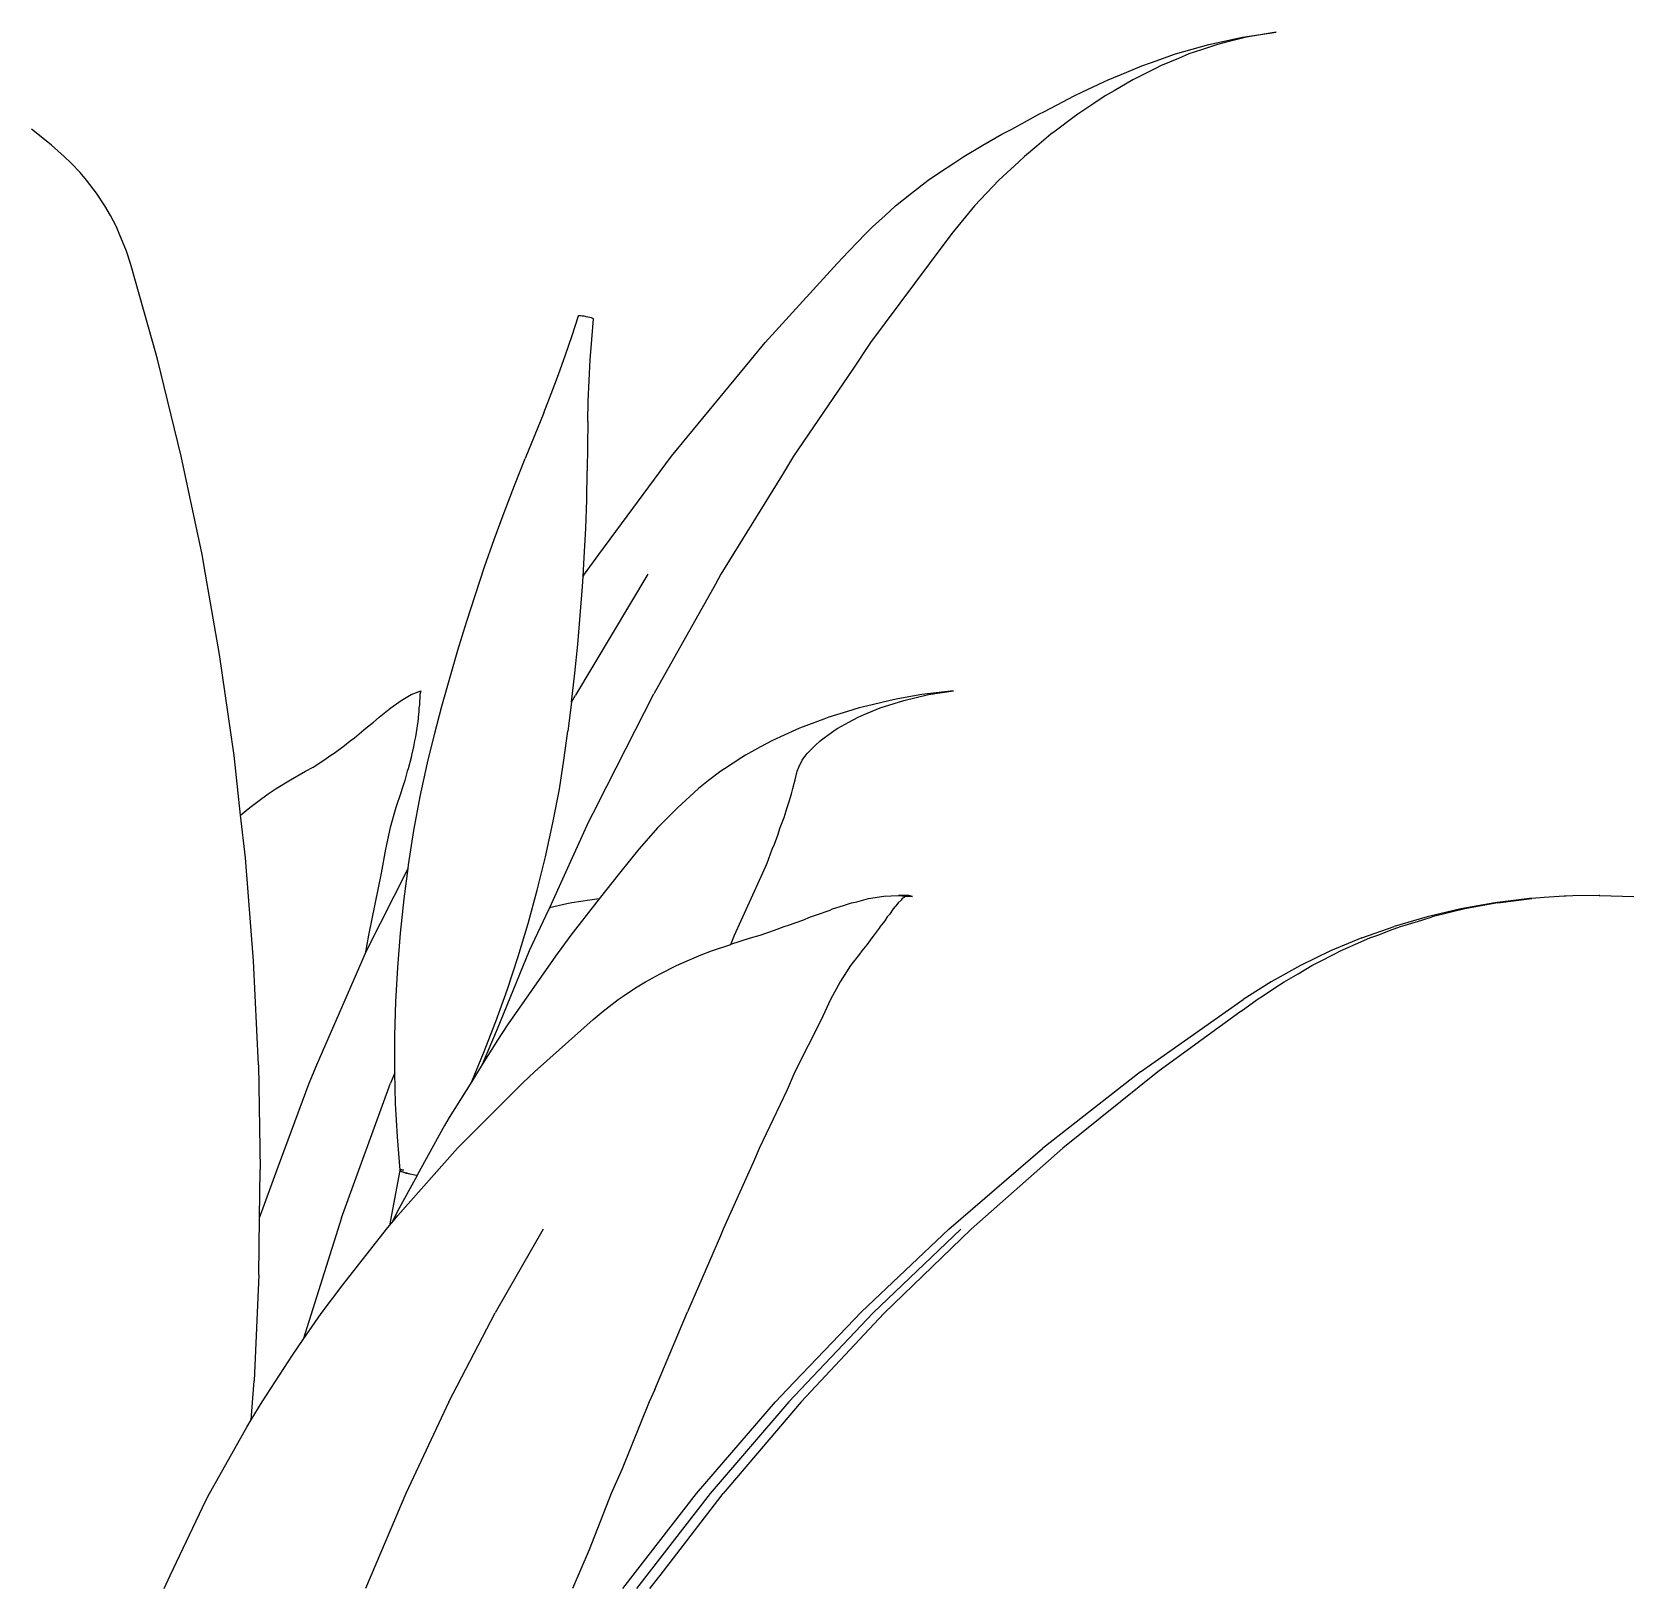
# Model space of a CAD drawing. Header units: metres. Extents: x 244.4 to 340.3, y -4.1 to 64.3.
# Drawn here: x 253.4422 to 253.8385, y 7.674 to 8.0577 of the extents above; entities that cross this region are included whole.
import ezdxf

# ---------------------------------------------------------------- set-up
doc = ezdxf.new("R2010")
doc.units = ezdxf.units.M
doc.layers.add('Edges', color=7, linetype='Continuous')

# ---------------------------------------------------------------- blocks, each defined once
blk = doc.blocks.new('Novo+Sobrado2m fr')
for p, q in [((-1.85485, -1.16264), (-1.84655, -1.16083)), ((-1.84549, -1.16083), (-1.85084, -1.16219)), ((-1.84655, -1.16083), (-1.83821, -1.15958)), ((-1.83821, -1.15958), (-1.84549, -1.16083)), ((-1.86906, -1.16711), (-1.86312, -1.16501)), ((-1.86312, -1.16501), (-1.85485, -1.16264)), ((-1.85976, -1.16501), (-1.86236, -1.16612)), ((-1.85669, -1.164), (-1.85976, -1.16501)), ((-1.85267, -1.16264), (-1.85669, -1.164)), ((-1.85084, -1.16219), (-1.85267, -1.16264)), ((-1.87512, -1.16949), (-1.87142, -1.16793)), ((-1.86788, -1.16851), (-1.87367, -1.1714)), ((-1.87142, -1.16793), (-1.86906, -1.16711)), ((-1.86676, -1.16793), (-1.86788, -1.16851)), ((-1.86236, -1.16612), (-1.86676, -1.16793)), ((-1.88606, -1.1744), (-1.88084, -1.17192)), ((-1.88084, -1.17192), (-1.87975, -1.1714)), ((-1.87975, -1.1714), (-1.87512, -1.16949)), ((-1.87367, -1.1714), (-1.87829, -1.17411)), ((-1.89553, -1.17921), (-1.89094, -1.17684)), ((-1.89094, -1.17684), (-1.8882, -1.17538)), ((-1.8882, -1.17538), (-1.88606, -1.1744)), ((-1.88052, -1.17538), (-1.88328, -1.17725)), ((-1.87829, -1.17411), (-1.88052, -1.17538)), ((-1.89969, -1.18148), (-1.89687, -1.17988)), ((-1.89687, -1.17988), (-1.89553, -1.17921)), ((-1.88818, -1.1806), (-1.89288, -1.18413)), ((-1.88726, -1.17988), (-1.88818, -1.1806)), ((-1.88328, -1.17725), (-1.88726, -1.17988)), ((-2.14455, -1.18488), (-2.14612, -1.1836)), ((-2.14118, -1.18757), (-2.14455, -1.18488)), ((-1.91073, -1.18757), (-1.90603, -1.18488)), ((-1.90603, -1.18488), (-1.90357, -1.1836)), ((-1.90357, -1.1836), (-1.89969, -1.18148)), ((-1.8939, -1.18488), (-1.8974, -1.18784)), ((-1.89288, -1.18413), (-1.8939, -1.18488)), ((-2.13803, -1.19035), (-2.14118, -1.18757)), ((-1.91548, -1.19035), (-1.91073, -1.18757)), ((-1.8974, -1.18784), (-1.90045, -1.19035)), ((-2.13633, -1.192), (-2.13803, -1.19035)), ((-2.1341, -1.19439), (-2.13633, -1.192)), ((-1.92151, -1.19439), (-1.91797, -1.192)), ((-1.91797, -1.192), (-1.91548, -1.19035)), ((-1.90185, -1.19167), (-1.90682, -1.19628)), ((-1.90045, -1.19035), (-1.90185, -1.19167)), ((-2.13251, -1.19628), (-2.1341, -1.19439)), ((-2.13007, -1.19949), (-2.13251, -1.19628)), ((-1.92838, -1.19949), (-1.92425, -1.19628)), ((-1.92425, -1.19628), (-1.92151, -1.19439)), ((-1.90682, -1.19628), (-1.91284, -1.20264)), ((-2.12799, -1.20264), (-2.13007, -1.19949)), ((-1.93234, -1.20264), (-1.92838, -1.19949)), ((-2.12662, -1.20497), (-2.12799, -1.20264)), ((-1.93492, -1.20497), (-1.93234, -1.20264)), ((-1.91284, -1.20264), (-1.91846, -1.20941)), ((-2.12512, -1.20784), (-2.12662, -1.20497)), ((-2.12441, -1.20941), (-2.12512, -1.20784)), ((-1.93973, -1.20941), (-1.93805, -1.20784)), ((-1.93805, -1.20784), (-1.93492, -1.20497)), ((-2.12262, -1.21381), (-2.12441, -1.20941)), ((-1.94393, -1.21381), (-1.93973, -1.20941)), ((-1.91846, -1.20941), (-1.92404, -1.217)), ((-2.12161, -1.21689), (-2.12262, -1.21381)), ((-1.94678, -1.21689), (-1.94393, -1.21381)), ((-2.11609, -1.23645), (-2.12161, -1.21689)), ((-1.96463, -1.23645), (-1.94678, -1.21689)), ((-1.92404, -1.217), (-1.93854, -1.23645)), ((-2.0124, -1.23468), (-2.01082, -1.2298)), ((-2.01082, -1.2298), (-2.01076, -1.22976)), ((-2.01076, -1.22976), (-2.01058, -1.22974)), ((-2.01058, -1.22974), (-2.01028, -1.22976)), ((-2.01028, -1.22976), (-2.00989, -1.2298)), ((-2.00989, -1.2298), (-2.00944, -1.22987)), ((-2.00944, -1.22987), (-2.00896, -1.22996)), ((-2.00896, -1.22996), (-2.00848, -1.23006)), ((-2.00848, -1.23006), (-2.00803, -1.23017)), ((-2.00803, -1.23017), (-2.00764, -1.23028)), ((-2.00764, -1.23028), (-2.00734, -1.23038)), ((-2.00752, -1.23565), (-2.00708, -1.23054)), ((-2.00734, -1.23038), (-2.00715, -1.23047)), ((-2.00715, -1.23047), (-2.00708, -1.23054)), ((-2.11495, -1.24052), (-2.11609, -1.23645)), ((-2.01405, -1.23952), (-2.0124, -1.23468)), ((-2.00788, -1.24075), (-2.00752, -1.23565)), ((-1.96802, -1.24052), (-1.96463, -1.23645)), ((-1.93854, -1.23645), (-1.94296, -1.24305)), ((-2.10906, -1.26454), (-2.11495, -1.24052)), ((-2.01577, -1.24434), (-2.01405, -1.23952)), ((-1.98776, -1.26454), (-1.96802, -1.24052)), ((-2.01755, -1.24911), (-2.01577, -1.24434)), ((-2.00816, -1.24585), (-2.00788, -1.24075)), ((-1.94296, -1.24305), (-1.95759, -1.2646)), ((-2.00837, -1.25094), (-2.00816, -1.24585)), ((-2.0194, -1.25385), (-2.01755, -1.24911)), ((-2.00849, -1.25602), (-2.00837, -1.25094)), ((-2.0194, -1.25385), (-2.02403, -1.26515)), ((-2.00849, -1.25602), (-2.00861, -1.26821)), ((-2.10393, -1.28894), (-2.10906, -1.26454)), ((-2.02665, -1.27179), (-2.02403, -1.26515)), ((-2.00877, -1.27535), (-2.00861, -1.26821)), ((-2.00577, -1.28894), (-1.98776, -1.26454)), ((-1.95759, -1.2646), (-1.96055, -1.26948)), ((-2.02918, -1.27849), (-2.02665, -1.27179)), ((-1.96055, -1.26948), (-1.97558, -1.29382)), ((-2.00902, -1.28249), (-2.00877, -1.27535)), ((-2.03164, -1.28522), (-2.02918, -1.27849)), ((-2.00937, -1.28965), (-2.00902, -1.28249)), ((-2.03401, -1.292), (-2.03164, -1.28522)), ((-2.10307, -1.29382), (-2.10393, -1.28894)), ((-2.03629, -1.29882), (-2.03401, -1.292)), ((-2.00966, -1.29436), (-2.00937, -1.28965)), ((-2.0093, -1.29382), (-2.00577, -1.28894)), ((-2.09958, -1.31367), (-2.10307, -1.29382)), ((-1.9936, -1.29382), (-2.01151, -1.32371)), ((-2.00981, -1.29681), (-2.00966, -1.29436)), ((-2.00966, -1.29436), (-2.0093, -1.29382)), ((-1.97558, -1.29382), (-1.97693, -1.29627)), ((-2.03849, -1.30568), (-2.03629, -1.29882)), ((-2.01035, -1.30398), (-2.00981, -1.29681)), ((-1.97693, -1.29627), (-1.99212, -1.32338)), ((-2.04061, -1.31257), (-2.03849, -1.30568)), ((-2.01098, -1.31115), (-2.01035, -1.30398)), ((-2.0117, -1.31832), (-2.01098, -1.31115)), ((-2.09601, -1.33869), (-2.09958, -1.31367)), ((-2.04264, -1.3195), (-2.04061, -1.31257)), ((-2.04457, -1.32646), (-2.04264, -1.3195)), ((-2.01252, -1.32549), (-2.0117, -1.31832)), ((-2.05465, -1.32503), (-2.05222, -1.3236)), ((-2.05222, -1.3236), (-2.04983, -1.32262)), ((-2.05002, -1.3236), (-2.05003, -1.32467)), ((-2.04983, -1.32262), (-2.05002, -1.3236)), ((-2.01252, -1.32549), (-2.01151, -1.32371)), ((-2.00607, -1.3508), (-1.99212, -1.32338)), ((-1.92587, -1.3236), (-1.93179, -1.32467)), ((-1.9303, -1.32503), (-1.92422, -1.3236)), ((-1.91803, -1.32262), (-1.92587, -1.3236)), ((-1.92422, -1.3236), (-1.91803, -1.32262)), ((-2.05927, -1.32855), (-2.05725, -1.32689)), ((-2.05725, -1.32689), (-2.05465, -1.32503)), ((-2.05011, -1.3261), (-2.05028, -1.32689)), ((-2.05028, -1.32689), (-2.05026, -1.32776)), ((-2.05003, -1.32467), (-2.05015, -1.32503)), ((-2.05015, -1.32503), (-2.05011, -1.3261)), ((-2.04643, -1.33345), (-2.04457, -1.32646)), ((-2.01252, -1.32549), (-2.01343, -1.33265)), ((-1.94136, -1.32689), (-1.94427, -1.32776)), ((-1.93817, -1.3261), (-1.94136, -1.32689)), ((-1.94014, -1.32855), (-1.93614, -1.32689)), ((-1.93367, -1.32503), (-1.93817, -1.3261)), ((-1.93614, -1.32689), (-1.9303, -1.32503)), ((-1.93179, -1.32467), (-1.93367, -1.32503)), ((-2.06342, -1.33192), (-2.06153, -1.33042)), ((-2.06153, -1.33042), (-2.06015, -1.32919)), ((-2.06015, -1.32919), (-2.05927, -1.32855)), ((-2.05048, -1.32965), (-2.05083, -1.33192)), ((-2.05026, -1.32776), (-2.05049, -1.32919)), ((-2.05049, -1.32919), (-2.05048, -1.32965)), ((-1.95011, -1.32965), (-1.95609, -1.33192)), ((-1.94886, -1.32919), (-1.95011, -1.32965)), ((-1.94427, -1.32776), (-1.94886, -1.32919)), ((-1.94665, -1.33192), (-1.94395, -1.33042)), ((-1.94395, -1.33042), (-1.94162, -1.32919)), ((-1.94162, -1.32919), (-1.94014, -1.32855)), ((-2.06871, -1.33621), (-2.06731, -1.33506)), ((-2.06731, -1.33506), (-2.06625, -1.33428)), ((-2.06625, -1.33428), (-2.06387, -1.33234)), ((-2.06387, -1.33234), (-2.06342, -1.33192)), ((-2.05139, -1.33506), (-2.05161, -1.33653)), ((-2.05113, -1.33406), (-2.05139, -1.33506)), ((-2.05083, -1.33192), (-2.05113, -1.33406)), ((-2.04819, -1.34047), (-2.04643, -1.33345)), ((-2.01443, -1.33981), (-2.01343, -1.33265)), ((-1.96296, -1.33506), (-1.96573, -1.33653)), ((-1.96082, -1.33406), (-1.96296, -1.33506)), ((-1.95609, -1.33192), (-1.96082, -1.33406)), ((-1.95228, -1.33621), (-1.95104, -1.33506)), ((-1.95104, -1.33506), (-1.95002, -1.33428)), ((-1.95002, -1.33428), (-1.94728, -1.33234)), ((-1.94728, -1.33234), (-1.94665, -1.33192)), ((-2.09438, -1.35344), (-2.09601, -1.33869)), ((-2.07383, -1.33986), (-2.07206, -1.3386)), ((-2.07206, -1.3386), (-2.07125, -1.33808)), ((-2.07125, -1.33808), (-2.06871, -1.33621)), ((-2.05222, -1.33916), (-2.05294, -1.34195)), ((-2.05213, -1.3386), (-2.05222, -1.33916)), ((-2.05161, -1.33653), (-2.05213, -1.3386)), ((-1.97038, -1.33916), (-1.97468, -1.34195)), ((-1.96947, -1.3386), (-1.97038, -1.33916)), ((-1.96573, -1.33653), (-1.96947, -1.3386)), ((-1.95542, -1.33986), (-1.95455, -1.3386)), ((-1.95455, -1.3386), (-1.9541, -1.33808)), ((-1.9541, -1.33808), (-1.95228, -1.33621)), ((-2.08202, -1.34466), (-2.0783, -1.34254)), ((-2.0783, -1.34254), (-2.07647, -1.34153)), ((-2.07647, -1.34153), (-2.07383, -1.33986)), ((-2.05315, -1.34254), (-2.05377, -1.34487)), ((-2.05294, -1.34195), (-2.05315, -1.34254)), ((-2.04995, -1.34884), (-2.04819, -1.34047)), ((-2.01553, -1.34696), (-2.01443, -1.33981)), ((-1.97554, -1.34254), (-1.97862, -1.34487)), ((-1.97468, -1.34195), (-1.97554, -1.34254)), ((-1.95715, -1.34466), (-1.9567, -1.34254)), ((-1.9567, -1.34254), (-1.95632, -1.34153)), ((-1.95632, -1.34153), (-1.95542, -1.33986)), ((-2.08754, -1.34814), (-2.08562, -1.34684)), ((-2.08562, -1.34684), (-2.08202, -1.34466)), ((-2.05446, -1.34684), (-2.05475, -1.34789)), ((-2.05377, -1.34487), (-2.05446, -1.34684)), ((-2.01715, -1.35536), (-2.01553, -1.34696)), ((-1.98111, -1.34684), (-1.98229, -1.34789)), ((-1.97862, -1.34487), (-1.98111, -1.34684)), ((-1.95808, -1.34814), (-1.95778, -1.34684)), ((-1.95778, -1.34684), (-1.95715, -1.34466)), ((-2.09211, -1.35151), (-2.09016, -1.35003)), ((-2.09016, -1.35003), (-2.08754, -1.34814)), ((-2.05475, -1.34789), (-2.05597, -1.35151)), ((-2.0515, -1.35726), (-2.04995, -1.34884)), ((-2.00607, -1.3508), (-2.0083, -1.35511)), ((-1.98229, -1.34789), (-1.98624, -1.35151)), ((-1.95918, -1.35151), (-1.95865, -1.35003)), ((-1.95865, -1.35003), (-1.95808, -1.34814)), ((-2.09438, -1.35344), (-2.09211, -1.35151)), ((-2.09322, -1.36396), (-2.09438, -1.35344)), ((-2.05597, -1.35151), (-2.05735, -1.35652)), ((-2.01898, -1.36372), (-2.01715, -1.35536)), ((-2.0083, -1.35511), (-2.01801, -1.37634)), ((-1.98624, -1.35151), (-1.99115, -1.35652)), ((-1.96088, -1.35652), (-1.95995, -1.35404)), ((-1.95995, -1.35404), (-1.95918, -1.35151)), ((-2.05735, -1.35652), (-2.05853, -1.36186)), ((-2.05284, -1.36571), (-2.0515, -1.35726)), ((-1.99115, -1.35652), (-1.99587, -1.36186)), ((-1.96233, -1.36062), (-1.96149, -1.35836)), ((-1.96149, -1.35836), (-1.96088, -1.35652)), ((-2.05853, -1.36186), (-2.0596, -1.36783)), ((-1.99587, -1.36186), (-2.00068, -1.36783)), ((-1.96415, -1.36532), (-1.96285, -1.36186)), ((-1.96285, -1.36186), (-1.96233, -1.36062)), ((-2.09121, -1.38947), (-2.09322, -1.36396)), ((-2.06323, -1.38705), (-2.05296, -1.36663)), ((-2.05396, -1.37417), (-2.05296, -1.36663)), ((-2.05296, -1.36663), (-2.05284, -1.36571)), ((-2.02102, -1.37203), (-2.01898, -1.36372)), ((-1.96518, -1.36774), (-1.96415, -1.36532)), ((-2.0596, -1.36783), (-2.06275, -1.38314)), ((-2.00068, -1.36783), (-2.00567, -1.37417)), ((-1.97223, -1.38314), (-1.96518, -1.36774)), ((-2.05486, -1.38265), (-2.05396, -1.37417)), ((-2.02328, -1.38027), (-2.02102, -1.37203)), ((-2.01241, -1.37515), (-2.01367, -1.3754)), ((-2.00567, -1.37417), (-2.01272, -1.38314)), ((-2.00795, -1.37449), (-2.01241, -1.37515)), ((-2.00567, -1.37417), (-2.00795, -1.37449)), ((-1.94522, -1.37583), (-1.94322, -1.37515)), ((-1.94322, -1.37515), (-1.94196, -1.37485)), ((-1.94196, -1.37485), (-1.93902, -1.37408)), ((-1.93902, -1.37408), (-1.93521, -1.37347)), ((-1.93521, -1.37347), (-1.93165, -1.3733)), ((-1.93171, -1.37515), (-1.93183, -1.3754)), ((-1.93097, -1.37449), (-1.93171, -1.37515)), ((-1.92903, -1.3733), (-1.93165, -1.3733)), ((-1.93165, -1.3733), (-1.92984, -1.37347)), ((-1.93071, -1.37408), (-1.93097, -1.37449)), ((-1.93021, -1.37382), (-1.93071, -1.37408)), ((-1.92984, -1.37347), (-1.93021, -1.37382)), ((-1.92978, -1.37346), (-1.92984, -1.37347)), ((-1.92978, -1.37346), (-1.92819, -1.37359)), ((-1.92819, -1.37359), (-1.92903, -1.3733)), ((-1.78406, -1.37515), (-1.79252, -1.37666)), ((-1.7833, -1.37515), (-1.79152, -1.37666)), ((-1.77551, -1.37408), (-1.78406, -1.37515)), ((-1.7833, -1.37515), (-1.77496, -1.37408)), ((-1.77496, -1.37408), (-1.77551, -1.37408)), ((-1.77185, -1.37382), (-1.77496, -1.37408)), ((-1.7669, -1.37347), (-1.77185, -1.37382)), ((-1.76655, -1.37347), (-1.7669, -1.37347)), ((-1.76476, -1.37343), (-1.76655, -1.37347)), ((-1.75827, -1.3733), (-1.76476, -1.37343)), ((-1.75827, -1.3733), (-1.75821, -1.3733)), ((-1.7581, -1.3733), (-1.75821, -1.3733)), ((-1.7581, -1.3733), (-1.74966, -1.37359)), ((-2.01899, -1.37847), (-2.023, -1.38705)), ((-2.01801, -1.37634), (-2.01899, -1.37847)), ((-2.01367, -1.3754), (-2.01801, -1.37634)), ((-1.95532, -1.37939), (-1.95337, -1.37862)), ((-1.95337, -1.37862), (-1.95191, -1.37813)), ((-1.95191, -1.37813), (-1.94856, -1.37692)), ((-1.94856, -1.37692), (-1.94792, -1.37666)), ((-1.94792, -1.37666), (-1.94522, -1.37583)), ((-1.9344, -1.37862), (-1.93502, -1.37961)), ((-1.93383, -1.37799), (-1.9344, -1.37862)), ((-1.93291, -1.37666), (-1.93383, -1.37799)), ((-1.93183, -1.3754), (-1.93291, -1.37666)), ((-1.80084, -1.37862), (-1.80901, -1.381)), ((-1.80213, -1.37939), (-1.79958, -1.37862)), ((-1.79252, -1.37666), (-1.80084, -1.37862)), ((-1.79152, -1.37666), (-1.79958, -1.37862)), ((-2.06275, -1.38314), (-2.06354, -1.38774)), ((-2.05553, -1.39112), (-2.05486, -1.38265)), ((-2.02573, -1.38843), (-2.02328, -1.38027)), ((-2.01272, -1.38314), (-2.01647, -1.38834)), ((-1.97313, -1.38541), (-1.97223, -1.38314)), ((-1.96822, -1.38382), (-1.96581, -1.3831)), ((-1.96581, -1.3831), (-1.96228, -1.3819)), ((-1.96228, -1.3819), (-1.95989, -1.381)), ((-1.95989, -1.381), (-1.9588, -1.38065)), ((-1.9588, -1.38065), (-1.95532, -1.37939)), ((-1.93638, -1.38141), (-1.93787, -1.3834)), ((-1.93615, -1.381), (-1.93638, -1.38141)), ((-1.93502, -1.37961), (-1.93615, -1.381)), ((-1.81697, -1.38382), (-1.80901, -1.381)), ((-1.81497, -1.38382), (-1.81306, -1.3831)), ((-1.81306, -1.3831), (-1.80986, -1.3819)), ((-1.80986, -1.3819), (-1.80742, -1.381)), ((-1.80742, -1.381), (-1.80626, -1.38065)), ((-1.80626, -1.38065), (-1.80213, -1.37939)), ((-2.06354, -1.38774), (-2.06323, -1.38705)), ((-2.023, -1.38705), (-2.03093, -1.40638)), ((-1.98041, -1.38805), (-1.97786, -1.38704)), ((-1.97786, -1.38704), (-1.97313, -1.38541)), ((-1.97313, -1.38541), (-1.9731, -1.3854)), ((-1.9731, -1.3854), (-1.96822, -1.38382)), ((-1.94073, -1.38704), (-1.94129, -1.38785)), ((-1.93948, -1.38556), (-1.94073, -1.38704)), ((-1.93825, -1.38382), (-1.93948, -1.38556)), ((-1.93787, -1.3834), (-1.93825, -1.38382)), ((-1.82471, -1.38704), (-1.83219, -1.39067)), ((-1.81697, -1.38382), (-1.82471, -1.38704)), ((-1.82419, -1.38805), (-1.82223, -1.38704)), ((-1.82223, -1.38704), (-1.81853, -1.3854)), ((-1.81853, -1.3854), (-1.81497, -1.38382)), ((-2.08999, -1.41521), (-2.09121, -1.38947)), ((-2.07552, -1.41521), (-2.06431, -1.38947)), ((-2.06431, -1.38947), (-2.06354, -1.38774)), ((-2.05599, -1.39958), (-2.05553, -1.39112)), ((-2.01647, -1.38834), (-2.02839, -1.40531)), ((-2.02839, -1.39651), (-2.02573, -1.38843)), ((-1.99055, -1.3927), (-1.98653, -1.39067)), ((-1.98653, -1.39067), (-1.98391, -1.38951)), ((-1.98391, -1.38951), (-1.98041, -1.38805)), ((-1.94347, -1.39067), (-1.94607, -1.39469)), ((-1.94129, -1.38785), (-1.94347, -1.39067)), ((-1.83219, -1.39067), (-1.83942, -1.39469)), ((-1.83278, -1.3927), (-1.82932, -1.39067)), ((-1.82932, -1.39067), (-1.82705, -1.38951)), ((-1.82705, -1.38951), (-1.82419, -1.38805)), ((-1.99667, -1.3962), (-1.99423, -1.39469)), ((-1.99423, -1.39469), (-1.99055, -1.3927)), ((-1.94607, -1.39469), (-1.94846, -1.39908)), ((-1.83942, -1.39469), (-1.84638, -1.39908)), ((-1.83849, -1.3962), (-1.83621, -1.39469)), ((-1.83621, -1.39469), (-1.83278, -1.3927)), ((-2.03126, -1.4045), (-2.02839, -1.39651)), ((-2.001, -1.39908), (-1.99952, -1.39806)), ((-1.99952, -1.39806), (-1.99667, -1.3962)), ((-1.84288, -1.39908), (-1.84132, -1.39806)), ((-1.84132, -1.39806), (-1.83849, -1.3962)), ((-2.05623, -1.40802), (-2.05599, -1.39958)), ((-2.00713, -1.40403), (-2.00473, -1.40199)), ((-2.00473, -1.40199), (-2.001, -1.39908)), ((-1.94846, -1.39908), (-1.95078, -1.4041)), ((-1.87172, -1.41698), (-1.84638, -1.39908)), ((-1.84684, -1.40199), (-1.86742, -1.41698)), ((-1.84684, -1.40199), (-1.84288, -1.39908)), ((-2.03093, -1.40638), (-2.0346, -1.41514)), ((-2.03431, -1.41238), (-2.03126, -1.4045)), ((-2.02839, -1.40531), (-2.03087, -1.40915)), ((-2.02167, -1.41698), (-2.00713, -1.40403)), ((-1.95078, -1.4041), (-1.95724, -1.41698)), ((-2.05624, -1.41643), (-2.05623, -1.40802)), ((-2.03087, -1.40915), (-2.0346, -1.41514)), ((-2.03722, -1.41933), (-2.03431, -1.41238)), ((-2.08999, -1.41521), (-2.08955, -1.44115)), ((-2.07745, -1.41975), (-2.07552, -1.41521)), ((-2.05622, -1.41721), (-2.05729, -1.41975)), ((-2.05622, -1.41721), (-2.05624, -1.41643)), ((-2.05603, -1.42479), (-2.05622, -1.41721)), ((-2.0346, -1.41514), (-2.03722, -1.41933)), ((-2.02453, -1.41972), (-2.02167, -1.41698)), ((-1.95724, -1.41698), (-1.95919, -1.42142)), ((-1.87172, -1.41698), (-1.89601, -1.43593)), ((-1.86742, -1.41698), (-1.89098, -1.43589)), ((-2.08538, -1.44115), (-2.07745, -1.41975)), ((-2.06947, -1.45312), (-2.05729, -1.41975)), ((-2.03722, -1.41933), (-2.04283, -1.42831)), ((-2.04069, -1.43589), (-2.02453, -1.41972)), ((-1.95919, -1.42142), (-1.96608, -1.43593)), ((-2.05561, -1.4331), (-2.05603, -1.42479)), ((-2.04393, -1.43024), (-2.0507, -1.44254)), ((-2.04283, -1.42831), (-2.04393, -1.43024)), ((-2.05495, -1.44134), (-2.05561, -1.4331)), ((-2.0555, -1.45257), (-2.04069, -1.43589)), ((-1.96608, -1.43593), (-1.96747, -1.43927)), ((-1.91921, -1.4559), (-1.89601, -1.43593)), ((-1.89098, -1.43589), (-1.91366, -1.4559)), ((-2.0897, -1.45312), (-2.08538, -1.44115)), ((-2.0897, -1.45312), (-2.08955, -1.44115)), ((-2.05497, -1.44141), (-2.05758, -1.45503)), ((-2.05074, -1.44262), (-2.05568, -1.45159)), ((-2.05497, -1.44141), (-2.05495, -1.44134)), ((-2.05486, -1.44155), (-2.05497, -1.44141)), ((-2.05485, -1.44127), (-2.05495, -1.44134)), ((-2.05495, -1.44134), (-2.05484, -1.44146)), ((-2.05453, -1.44173), (-2.05486, -1.44155)), ((-2.05452, -1.44124), (-2.05485, -1.44127)), ((-2.05484, -1.44146), (-2.05451, -1.44162)), ((-2.05401, -1.44192), (-2.05453, -1.44173)), ((-2.05452, -1.44124), (-2.05401, -1.44127)), ((-2.05451, -1.44162), (-2.05399, -1.4418)), ((-2.05333, -1.44212), (-2.05401, -1.44192)), ((-2.05399, -1.4418), (-2.05331, -1.44199)), ((-2.05254, -1.44231), (-2.05333, -1.44212)), ((-2.05331, -1.44199), (-2.05252, -1.44219)), ((-2.05169, -1.44248), (-2.05254, -1.44231)), ((-2.05252, -1.44219), (-2.05167, -1.44237)), ((-2.05169, -1.44248), (-2.05167, -1.44237)), ((-2.05084, -1.44261), (-2.05169, -1.44248)), ((-2.05167, -1.44237), (-2.05082, -1.44252)), ((-2.05084, -1.44261), (-2.05082, -1.44252)), ((-2.05074, -1.44262), (-2.05084, -1.44261)), ((-2.05082, -1.44252), (-2.0507, -1.44254)), ((-2.0507, -1.44254), (-2.05074, -1.44262)), ((-1.96747, -1.43927), (-1.975, -1.4559)), ((-2.0899, -1.46724), (-2.08971, -1.45318)), ((-2.08971, -1.45318), (-2.0897, -1.45312)), ((-2.06947, -1.45312), (-2.0789, -1.48327)), ((-2.05758, -1.45503), (-2.057, -1.45435)), ((-2.05568, -1.45159), (-2.057, -1.45435)), ((-2.057, -1.45435), (-2.0555, -1.45257)), ((-2.06912, -1.46967), (-2.05832, -1.4559)), ((-2.05832, -1.4559), (-2.05758, -1.45503)), ((-2.01953, -1.4559), (-2.03139, -1.47662)), ((-1.97568, -1.4576), (-1.98384, -1.47639)), ((-1.975, -1.4559), (-1.97568, -1.4576)), ((-1.94079, -1.47639), (-1.91921, -1.4559)), ((-1.91624, -1.4559), (-1.93787, -1.47662)), ((-1.93522, -1.47683), (-1.91366, -1.4559)), ((-2.0899, -1.46724), (-2.09103, -1.49345)), ((-2.07446, -1.47683), (-2.06912, -1.46967)), ((-2.0789, -1.48327), (-2.07446, -1.47683)), ((-2.04285, -1.49867), (-2.03139, -1.47662)), ((-1.99192, -1.49564), (-1.98384, -1.47639)), ((-1.95919, -1.49564), (-1.94079, -1.47639)), ((-1.95877, -1.49867), (-1.93787, -1.47662)), ((-1.93522, -1.47683), (-1.95568, -1.49867)), ((-2.08156, -1.48714), (-2.0789, -1.48327)), ((-2.08907, -1.49867), (-2.08156, -1.48714)), ((-2.09174, -1.50313), (-2.09103, -1.49345)), ((-1.99192, -1.49564), (-1.99329, -1.49867)), ((-1.95919, -1.49564), (-1.96207, -1.49867)), ((-2.09174, -1.50313), (-2.08907, -1.49867)), ((-2.04285, -1.49867), (-2.05353, -1.52138)), ((-1.99329, -1.49867), (-2.00001, -1.51528)), ((-1.98163, -1.52138), (-1.96207, -1.49867)), ((-1.95877, -1.49867), (-1.97823, -1.52138)), ((-1.95568, -1.49867), (-1.97499, -1.52138)), ((-2.10208, -1.52138), (-2.09284, -1.50496)), ((-2.09284, -1.50496), (-2.09174, -1.50313)), ((-2.00001, -1.51528), (-2.00269, -1.52138)), ((-2.10297, -1.52311), (-2.10208, -1.52138)), ((-2.05353, -1.52138), (-2.06351, -1.54489)), ((-2.00269, -1.52138), (-2.00816, -1.53528)), ((-1.99986, -1.54489), (-1.98163, -1.52138)), ((-1.97823, -1.52138), (-1.99644, -1.54489)), ((-1.97633, -1.52311), (-1.97499, -1.52138)), ((-2.11186, -1.54162), (-2.10297, -1.52311)), ((-1.99059, -1.54162), (-1.97633, -1.52311)), ((-2.00816, -1.53528), (-2.01225, -1.54489)), ((-2.11331, -1.54489), (-2.11186, -1.54162)), ((-1.99312, -1.54489), (-1.99059, -1.54162))]:
    blk.add_line(p, q)

msp = doc.modelspace()

# ---------------------------------------------------------------- block references
at = {"layer": 'Edges'}
msp.add_blockref('Novo+Sobrado2m fr', (255.5882, 9.21727), dxfattribs=at)

doc.saveas('drawing.dxf')
